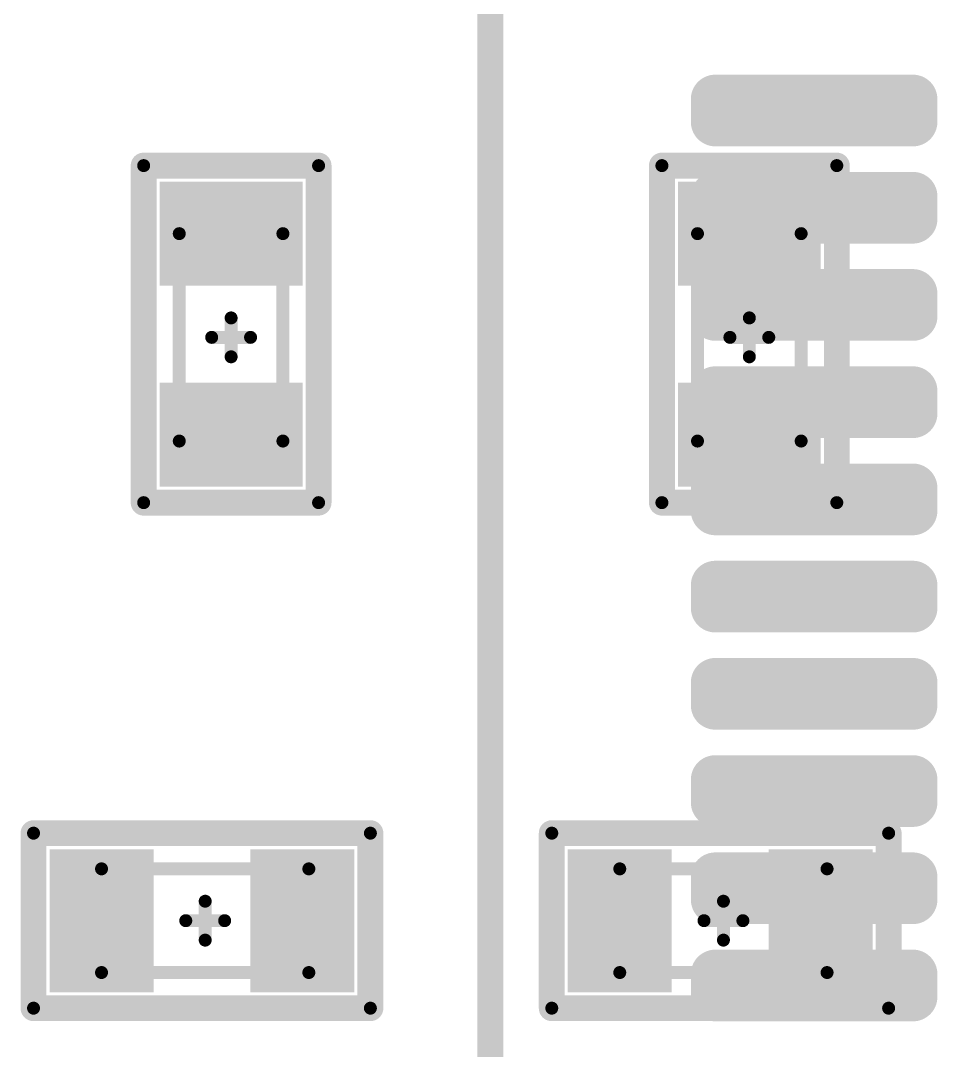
# Model space of a CAD drawing. Header units: millimetres. Extents: x 169 to 355, y 129 to 253.
# Drawn here: x 238.37 to 245.45, y 148 to 155.94 of the extents above; entities that cross this region are included whole.
import ezdxf

# ---------------------------------------------------------------- set-up
doc = ezdxf.new("R2010")
doc.units = ezdxf.units.MM
for name, color, linetype in [('BottomLayer', 5, 'Continuous'), ('BottomOverlay', 54, 'Continuous'), ('BottomPaste', 16, 'Continuous'), ('BottomSolder', 6, 'Continuous'), ('Mechanical1', 6, 'Continuous'), ('Mechanical15', 56, 'Continuous'), ('TopLayer', 1, 'Continuous'), ('TopOverlay', 2, 'Continuous'), ('TopPaste', 8, 'Continuous'), ('TopSolder', 216, 'Continuous')]:
    doc.layers.add(name, color=color, linetype=linetype)

# ---------------------------------------------------------------- blocks, each defined once
blk = doc.blocks.new('R0603_1440')
at = {"layer": 'Mechanical1', "const_width": 0.1}
for points in [[(-0.7999, 0.4002), (0.8002, 0.4002)], [(-0.7999, 0.4002), (-0.7999, -0.3998)], [(0.8002, 0.4002), (0.8002, -0.3998)], [(-0.7999, -0.3998), (0.8002, -0.3998)]]:
    blk.add_lwpolyline(points, dxfattribs=at)
at = {"layer": 'Mechanical1', "const_width": 0.05}
for points in [[(-0.8249, 0.4002, 1), (-0.7749, 0.4002, 1)], [(-0.8249, 0.4002, 1), (-0.7749, 0.4002, 1)], [(0.7752, 0.4002, 1), (0.8252, 0.4002, 1)], [(0.7752, 0.4002, 1), (0.8252, 0.4002, 1)], [(-0.8249, -0.3998, 1), (-0.7749, -0.3998, 1)], [(-0.8249, -0.3998, 1), (-0.7749, -0.3998, 1)], [(0.7752, -0.3998, 1), (0.8252, -0.3998, 1)], [(0.7752, -0.3998, 1), (0.8252, -0.3998, 1)]]:
    blk.add_lwpolyline(points, format="xyb", close=True, dxfattribs=at)
at = {"layer": 'Mechanical15', "const_width": 0.1}
for points in [[(-1.275, 0.675), (1.325, 0.675)], [(-1.275, 0.675), (-1.275, -0.675)], [(1.325, 0.675), (1.325, -0.675)], [(0, 0.15), (0, -0.15)], [(-0.15, 0), (0.15, 0)], [(-1.275, -0.675), (1.325, -0.675)]]:
    blk.add_lwpolyline(points, dxfattribs=at)
at = {"layer": 'Mechanical15', "const_width": 0.05}
for points in [[(-1.3, 0.675, 1), (-1.25, 0.675, 1)], [(-1.3, 0.675, 1), (-1.25, 0.675, 1)], [(1.3, 0.675, 1), (1.35, 0.675, 1)], [(1.3, 0.675, 1), (1.35, 0.675, 1)], [(-0.025, 0.15, 1), (0.025, 0.15, 1)], [(-0.175, 0, 1), (-0.125, 0, 1)], [(0.125, 0, 1), (0.175, 0, 1)], [(-0.025, -0.15, 1), (0.025, -0.15, 1)], [(-1.3, -0.675, 1), (-1.25, -0.675, 1)], [(-1.3, -0.675, 1), (-1.25, -0.675, 1)], [(1.3, -0.675, 1), (1.35, -0.675, 1)], [(1.3, -0.675, 1), (1.35, -0.675, 1)]]:
    blk.add_lwpolyline(points, format="xyb", close=True, dxfattribs=at)
at = {"layer": 'TopLayer'}
for points in [[(-1.05, 0.45), (-1.05, -0.45), (-0.45, 0.45), (-0.45, -0.45)], [(0.5, 0.45), (0.5, -0.45), (1.1, 0.45), (1.1, -0.45)]]:
    blk.add_solid(points, dxfattribs=at)
at = {"layer": 'TopOverlay', "const_width": 0.2}
for points in [[(-1.275, 0.675), (1.325, 0.675)], [(-1.275, 0.675), (-1.275, -0.675)], [(1.325, 0.675), (1.325, -0.675)], [(-1.275, -0.675), (1.325, -0.675)]]:
    blk.add_lwpolyline(points, dxfattribs=at)
at = {"layer": 'TopOverlay', "const_width": 0.1}
for points in [[(-1.325, 0.675, 1), (-1.225, 0.675, 1)], [(-1.325, 0.675, 1), (-1.225, 0.675, 1)], [(1.275, 0.675, 1), (1.375, 0.675, 1)], [(1.275, 0.675, 1), (1.375, 0.675, 1)], [(-1.325, -0.675, 1), (-1.225, -0.675, 1)], [(-1.325, -0.675, 1), (-1.225, -0.675, 1)], [(1.275, -0.675, 1), (1.375, -0.675, 1)], [(1.275, -0.675, 1), (1.375, -0.675, 1)]]:
    blk.add_lwpolyline(points, format="xyb", close=True, dxfattribs=at)
at = {"layer": 'TopPaste'}
for points in [[(-1.05, 0.45), (-1.05, -0.45), (-0.45, 0.45), (-0.45, -0.45)], [(0.5, 0.45), (0.5, -0.45), (1.1, 0.45), (1.1, -0.45)]]:
    blk.add_solid(points, dxfattribs=at)
at = {"layer": 'TopSolder'}
for points in [[(-1.1516, 0.5516), (-1.1516, -0.5516), (-0.3484, 0.5516), (-0.3484, -0.5516)], [(0.3984, 0.5516), (0.3984, -0.5516), (1.2016, 0.5516), (1.2016, -0.5516)]]:
    blk.add_solid(points, dxfattribs=at)
blk = doc.blocks.new('R0603_1441')
at = {"layer": 'Mechanical1', "const_width": 0.1}
for points in [[(-0.7999, 0.4002), (0.8002, 0.4002)], [(-0.7999, 0.4002), (-0.7999, -0.3998)], [(0.8002, 0.4002), (0.8002, -0.3998)], [(-0.7999, -0.3998), (0.8002, -0.3998)]]:
    blk.add_lwpolyline(points, dxfattribs=at)
at = {"layer": 'Mechanical1', "const_width": 0.05}
for points in [[(-0.8249, 0.4002, 1), (-0.7749, 0.4002, 1)], [(-0.8249, 0.4002, 1), (-0.7749, 0.4002, 1)], [(0.7752, 0.4002, 1), (0.8252, 0.4002, 1)], [(0.7752, 0.4002, 1), (0.8252, 0.4002, 1)], [(-0.8249, -0.3998, 1), (-0.7749, -0.3998, 1)], [(-0.8249, -0.3998, 1), (-0.7749, -0.3998, 1)], [(0.7752, -0.3998, 1), (0.8252, -0.3998, 1)], [(0.7752, -0.3998, 1), (0.8252, -0.3998, 1)]]:
    blk.add_lwpolyline(points, format="xyb", close=True, dxfattribs=at)
at = {"layer": 'Mechanical15', "const_width": 0.1}
for points in [[(-1.275, 0.675), (1.325, 0.675)], [(-1.275, 0.675), (-1.275, -0.675)], [(1.325, 0.675), (1.325, -0.675)], [(0, 0.15), (0, -0.15)], [(-0.15, 0), (0.15, 0)], [(-1.275, -0.675), (1.325, -0.675)]]:
    blk.add_lwpolyline(points, dxfattribs=at)
at = {"layer": 'Mechanical15', "const_width": 0.05}
for points in [[(-1.3, 0.675, 1), (-1.25, 0.675, 1)], [(-1.3, 0.675, 1), (-1.25, 0.675, 1)], [(1.3, 0.675, 1), (1.35, 0.675, 1)], [(1.3, 0.675, 1), (1.35, 0.675, 1)], [(-0.025, 0.15, 1), (0.025, 0.15, 1)], [(-0.175, 0, 1), (-0.125, 0, 1)], [(0.125, 0, 1), (0.175, 0, 1)], [(-0.025, -0.15, 1), (0.025, -0.15, 1)], [(-1.3, -0.675, 1), (-1.25, -0.675, 1)], [(-1.3, -0.675, 1), (-1.25, -0.675, 1)], [(1.3, -0.675, 1), (1.35, -0.675, 1)], [(1.3, -0.675, 1), (1.35, -0.675, 1)]]:
    blk.add_lwpolyline(points, format="xyb", close=True, dxfattribs=at)
at = {"layer": 'TopLayer'}
for points in [[(-1.05, 0.45), (-1.05, -0.45), (-0.45, 0.45), (-0.45, -0.45)], [(0.5, 0.45), (0.5, -0.45), (1.1, 0.45), (1.1, -0.45)]]:
    blk.add_solid(points, dxfattribs=at)
at = {"layer": 'TopOverlay', "const_width": 0.2}
for points in [[(-1.275, 0.675), (1.325, 0.675)], [(-1.275, 0.675), (-1.275, -0.675)], [(1.325, 0.675), (1.325, -0.675)], [(-1.275, -0.675), (1.325, -0.675)]]:
    blk.add_lwpolyline(points, dxfattribs=at)
at = {"layer": 'TopOverlay', "const_width": 0.1}
for points in [[(-1.325, 0.675, 1), (-1.225, 0.675, 1)], [(-1.325, 0.675, 1), (-1.225, 0.675, 1)], [(1.275, 0.675, 1), (1.375, 0.675, 1)], [(1.275, 0.675, 1), (1.375, 0.675, 1)], [(-1.325, -0.675, 1), (-1.225, -0.675, 1)], [(-1.325, -0.675, 1), (-1.225, -0.675, 1)], [(1.275, -0.675, 1), (1.375, -0.675, 1)], [(1.275, -0.675, 1), (1.375, -0.675, 1)]]:
    blk.add_lwpolyline(points, format="xyb", close=True, dxfattribs=at)
at = {"layer": 'TopPaste'}
for points in [[(-1.05, 0.45), (-1.05, -0.45), (-0.45, 0.45), (-0.45, -0.45)], [(0.5, 0.45), (0.5, -0.45), (1.1, 0.45), (1.1, -0.45)]]:
    blk.add_solid(points, dxfattribs=at)
at = {"layer": 'TopSolder'}
for points in [[(-1.1516, 0.5516), (-1.1516, -0.5516), (-0.3484, 0.5516), (-0.3484, -0.5516)], [(0.3984, 0.5516), (0.3984, -0.5516), (1.2016, 0.5516), (1.2016, -0.5516)]]:
    blk.add_solid(points, dxfattribs=at)
blk = doc.blocks.new('R0603_1495')
at = {"layer": 'Mechanical1', "const_width": 0.1}
for points in [[(0.8002, 0.4002), (-0.7999, 0.4002)], [(-0.7999, 0.4002), (-0.7999, -0.3998)], [(0.8002, 0.4002), (0.8002, -0.3998)], [(0.8002, -0.3998), (-0.7999, -0.3998)]]:
    blk.add_lwpolyline(points, dxfattribs=at)
at = {"layer": 'Mechanical1', "const_width": 0.05}
for points in [[(-0.8249, 0.4002, 1), (-0.7749, 0.4002, 1)], [(-0.8249, 0.4002, 1), (-0.7749, 0.4002, 1)], [(0.7752, 0.4002, 1), (0.8252, 0.4002, 1)], [(0.7752, 0.4002, 1), (0.8252, 0.4002, 1)], [(-0.8249, -0.3998, 1), (-0.7749, -0.3998, 1)], [(-0.8249, -0.3998, 1), (-0.7749, -0.3998, 1)], [(0.7752, -0.3998, 1), (0.8252, -0.3998, 1)], [(0.7752, -0.3998, 1), (0.8252, -0.3998, 1)]]:
    blk.add_lwpolyline(points, format="xyb", close=True, dxfattribs=at)
at = {"layer": 'Mechanical15', "const_width": 0.1}
for points in [[(1.325, 0.675), (-1.275, 0.675)], [(-1.275, 0.675), (-1.275, -0.675)], [(1.325, 0.675), (1.325, -0.675)], [(0, 0.15), (0, -0.15)], [(0.15, 0), (-0.15, 0)], [(1.325, -0.675), (-1.275, -0.675)]]:
    blk.add_lwpolyline(points, dxfattribs=at)
at = {"layer": 'Mechanical15', "const_width": 0.05}
for points in [[(-1.3, 0.675, 1), (-1.25, 0.675, 1)], [(-1.3, 0.675, 1), (-1.25, 0.675, 1)], [(1.3, 0.675, 1), (1.35, 0.675, 1)], [(1.3, 0.675, 1), (1.35, 0.675, 1)], [(-0.025, 0.15, 1), (0.025, 0.15, 1)], [(-0.175, 0, 1), (-0.125, 0, 1)], [(0.125, 0, 1), (0.175, 0, 1)], [(-0.025, -0.15, 1), (0.025, -0.15, 1)], [(-1.3, -0.675, 1), (-1.25, -0.675, 1)], [(-1.3, -0.675, 1), (-1.25, -0.675, 1)], [(1.3, -0.675, 1), (1.35, -0.675, 1)], [(1.3, -0.675, 1), (1.35, -0.675, 1)]]:
    blk.add_lwpolyline(points, format="xyb", close=True, dxfattribs=at)
at = {"layer": 'TopLayer'}
for points in [[(-1.05, 0.45), (-1.05, -0.45), (-0.45, 0.45), (-0.45, -0.45)], [(0.5, 0.45), (0.5, -0.45), (1.1, 0.45), (1.1, -0.45)]]:
    blk.add_solid(points, dxfattribs=at)
at = {"layer": 'TopOverlay', "const_width": 0.2}
for points in [[(1.325, 0.675), (-1.275, 0.675)], [(-1.275, 0.675), (-1.275, -0.675)], [(1.325, 0.675), (1.325, -0.675)], [(1.325, -0.675), (-1.275, -0.675)]]:
    blk.add_lwpolyline(points, dxfattribs=at)
at = {"layer": 'TopOverlay', "const_width": 0.1}
for points in [[(-1.325, 0.675, 1), (-1.225, 0.675, 1)], [(-1.325, 0.675, 1), (-1.225, 0.675, 1)], [(1.275, 0.675, 1), (1.375, 0.675, 1)], [(1.275, 0.675, 1), (1.375, 0.675, 1)], [(-1.325, -0.675, 1), (-1.225, -0.675, 1)], [(-1.325, -0.675, 1), (-1.225, -0.675, 1)], [(1.275, -0.675, 1), (1.375, -0.675, 1)], [(1.275, -0.675, 1), (1.375, -0.675, 1)]]:
    blk.add_lwpolyline(points, format="xyb", close=True, dxfattribs=at)
at = {"layer": 'TopPaste'}
for points in [[(-1.05, 0.45), (-1.05, -0.45), (-0.45, 0.45), (-0.45, -0.45)], [(0.5, 0.45), (0.5, -0.45), (1.1, 0.45), (1.1, -0.45)]]:
    blk.add_solid(points, dxfattribs=at)
at = {"layer": 'TopSolder'}
for points in [[(-1.1516, 0.5516), (-1.1516, -0.5516), (-0.3484, 0.5516), (-0.3484, -0.5516)], [(0.3984, 0.5516), (0.3984, -0.5516), (1.2016, 0.5516), (1.2016, -0.5516)]]:
    blk.add_solid(points, dxfattribs=at)
blk = doc.blocks.new('R0603_1500')
at = {"layer": 'Mechanical1', "const_width": 0.1}
for points in [[(0.8002, 0.4002), (-0.7999, 0.4002)], [(-0.7999, 0.4002), (-0.7999, -0.3998)], [(0.8002, 0.4002), (0.8002, -0.3998)], [(0.8002, -0.3998), (-0.7999, -0.3998)]]:
    blk.add_lwpolyline(points, dxfattribs=at)
at = {"layer": 'Mechanical1', "const_width": 0.05}
for points in [[(-0.8249, 0.4002, 1), (-0.7749, 0.4002, 1)], [(-0.8249, 0.4002, 1), (-0.7749, 0.4002, 1)], [(0.7752, 0.4002, 1), (0.8252, 0.4002, 1)], [(0.7752, 0.4002, 1), (0.8252, 0.4002, 1)], [(-0.8249, -0.3998, 1), (-0.7749, -0.3998, 1)], [(-0.8249, -0.3998, 1), (-0.7749, -0.3998, 1)], [(0.7752, -0.3998, 1), (0.8252, -0.3998, 1)], [(0.7752, -0.3998, 1), (0.8252, -0.3998, 1)]]:
    blk.add_lwpolyline(points, format="xyb", close=True, dxfattribs=at)
at = {"layer": 'Mechanical15', "const_width": 0.1}
for points in [[(1.325, 0.675), (-1.275, 0.675)], [(-1.275, 0.675), (-1.275, -0.675)], [(1.325, 0.675), (1.325, -0.675)], [(0, 0.15), (0, -0.15)], [(0.15, 0), (-0.15, 0)], [(1.325, -0.675), (-1.275, -0.675)]]:
    blk.add_lwpolyline(points, dxfattribs=at)
at = {"layer": 'Mechanical15', "const_width": 0.05}
for points in [[(-1.3, 0.675, 1), (-1.25, 0.675, 1)], [(-1.3, 0.675, 1), (-1.25, 0.675, 1)], [(1.3, 0.675, 1), (1.35, 0.675, 1)], [(1.3, 0.675, 1), (1.35, 0.675, 1)], [(-0.025, 0.15, 1), (0.025, 0.15, 1)], [(-0.175, 0, 1), (-0.125, 0, 1)], [(0.125, 0, 1), (0.175, 0, 1)], [(-0.025, -0.15, 1), (0.025, -0.15, 1)], [(-1.3, -0.675, 1), (-1.25, -0.675, 1)], [(-1.3, -0.675, 1), (-1.25, -0.675, 1)], [(1.3, -0.675, 1), (1.35, -0.675, 1)], [(1.3, -0.675, 1), (1.35, -0.675, 1)]]:
    blk.add_lwpolyline(points, format="xyb", close=True, dxfattribs=at)
at = {"layer": 'TopLayer'}
for points in [[(-1.05, 0.45), (-1.05, -0.45), (-0.45, 0.45), (-0.45, -0.45)], [(0.5, 0.45), (0.5, -0.45), (1.1, 0.45), (1.1, -0.45)]]:
    blk.add_solid(points, dxfattribs=at)
at = {"layer": 'TopOverlay', "const_width": 0.2}
for points in [[(1.325, 0.675), (-1.275, 0.675)], [(-1.275, 0.675), (-1.275, -0.675)], [(1.325, 0.675), (1.325, -0.675)], [(1.325, -0.675), (-1.275, -0.675)]]:
    blk.add_lwpolyline(points, dxfattribs=at)
at = {"layer": 'TopOverlay', "const_width": 0.1}
for points in [[(-1.325, 0.675, 1), (-1.225, 0.675, 1)], [(-1.325, 0.675, 1), (-1.225, 0.675, 1)], [(1.275, 0.675, 1), (1.375, 0.675, 1)], [(1.275, 0.675, 1), (1.375, 0.675, 1)], [(-1.325, -0.675, 1), (-1.225, -0.675, 1)], [(-1.325, -0.675, 1), (-1.225, -0.675, 1)], [(1.275, -0.675, 1), (1.375, -0.675, 1)], [(1.275, -0.675, 1), (1.375, -0.675, 1)]]:
    blk.add_lwpolyline(points, format="xyb", close=True, dxfattribs=at)
at = {"layer": 'TopPaste'}
for points in [[(-1.05, 0.45), (-1.05, -0.45), (-0.45, 0.45), (-0.45, -0.45)], [(0.5, 0.45), (0.5, -0.45), (1.1, 0.45), (1.1, -0.45)]]:
    blk.add_solid(points, dxfattribs=at)
at = {"layer": 'TopSolder'}
for points in [[(-1.1516, 0.5516), (-1.1516, -0.5516), (-0.3484, 0.5516), (-0.3484, -0.5516)], [(0.3984, 0.5516), (0.3984, -0.5516), (1.2016, 0.5516), (1.2016, -0.5516)]]:
    blk.add_solid(points, dxfattribs=at)

msp = doc.modelspace()

# ---------------------------------------------------------------- linework, layer by layer
at = {"layer": 'BottomLayer', "const_width": 0.0875}
for points in [[(243.6938, 155.3375, 1), (243.7812, 155.3375, 1)], [(245.2188, 155.3375, 1), (245.3063, 155.3375, 1)], [(243.6938, 155.1625, 1), (243.7812, 155.1625, 1)], [(245.2188, 155.1625, 1), (245.3063, 155.1625, 1)], [(243.6938, 154.5875, 1), (243.7812, 154.5875, 1)], [(245.2188, 154.5875, 1), (245.3063, 154.5875, 1)], [(243.6938, 154.4125, 1), (243.7812, 154.4125, 1)], [(245.2188, 154.4125, 1), (245.3063, 154.4125, 1)], [(243.6938, 153.8375, 1), (243.7812, 153.8375, 1)], [(245.2188, 153.8375, 1), (245.3063, 153.8375, 1)], [(243.6938, 153.6625, 1), (243.7812, 153.6625, 1)], [(245.2188, 153.6625, 1), (245.3063, 153.6625, 1)], [(243.6938, 153.0875, 1), (243.7812, 153.0875, 1)], [(245.2188, 153.0875, 1), (245.3063, 153.0875, 1)], [(243.6938, 152.9125, 1), (243.7812, 152.9125, 1)], [(245.2188, 152.9125, 1), (245.3063, 152.9125, 1)], [(243.6938, 152.3375, 1), (243.7812, 152.3375, 1)], [(245.2188, 152.3375, 1), (245.3063, 152.3375, 1)], [(243.6938, 152.1625, 1), (243.7812, 152.1625, 1)], [(245.2188, 152.1625, 1), (245.3063, 152.1625, 1)], [(243.6938, 151.5875, 1), (243.7812, 151.5875, 1)], [(245.2188, 151.5875, 1), (245.3063, 151.5875, 1)], [(243.6938, 151.4125, 1), (243.7812, 151.4125, 1)], [(245.2188, 151.4125, 1), (245.3063, 151.4125, 1)], [(243.6938, 150.8375, 1), (243.7812, 150.8375, 1)], [(245.2188, 150.8375, 1), (245.3063, 150.8375, 1)], [(243.6938, 150.6625, 1), (243.7812, 150.6625, 1)], [(245.2188, 150.6625, 1), (245.3063, 150.6625, 1)], [(243.6938, 150.0875, 1), (243.7812, 150.0875, 1)], [(245.2188, 150.0875, 1), (245.3063, 150.0875, 1)], [(243.6938, 149.9125, 1), (243.7812, 149.9125, 1)], [(245.2188, 149.9125, 1), (245.3063, 149.9125, 1)], [(243.6938, 149.3375, 1), (243.7812, 149.3375, 1)], [(245.2188, 149.3375, 1), (245.3063, 149.3375, 1)], [(243.6938, 149.1625, 1), (243.7812, 149.1625, 1)], [(245.2188, 149.1625, 1), (245.3063, 149.1625, 1)], [(243.6938, 148.5875, 1), (243.7812, 148.5875, 1)], [(245.2188, 148.5875, 1), (245.3063, 148.5875, 1)], [(243.6938, 148.4125, 1), (243.7812, 148.4125, 1)], [(245.2188, 148.4125, 1), (245.3063, 148.4125, 1)]]:
    msp.add_lwpolyline(points, format="xyb", close=True, dxfattribs=at)
at = {"layer": 'BottomLayer'}
for points in [[(243.7375, 155.075), (245.2625, 155.075), (243.7375, 155.425), (245.2625, 155.425)], [(243.65, 155.1625), (245.35, 155.1625), (243.65, 155.3375), (245.35, 155.3375)], [(243.7375, 154.325), (245.2625, 154.325), (243.7375, 154.675), (245.2625, 154.675)], [(243.65, 154.4125), (245.35, 154.4125), (243.65, 154.5875), (245.35, 154.5875)], [(243.7375, 153.575), (245.2625, 153.575), (243.7375, 153.925), (245.2625, 153.925)], [(243.65, 153.6625), (245.35, 153.6625), (243.65, 153.8375), (245.35, 153.8375)], [(243.7375, 152.825), (245.2625, 152.825), (243.7375, 153.175), (245.2625, 153.175)], [(243.65, 152.9125), (245.35, 152.9125), (243.65, 153.0875), (245.35, 153.0875)], [(243.7375, 152.075), (245.2625, 152.075), (243.7375, 152.425), (245.2625, 152.425)], [(243.65, 152.1625), (245.35, 152.1625), (243.65, 152.3375), (245.35, 152.3375)], [(243.7375, 151.325), (245.2625, 151.325), (243.7375, 151.675), (245.2625, 151.675)], [(243.65, 151.4125), (245.35, 151.4125), (243.65, 151.5875), (245.35, 151.5875)], [(243.7375, 150.575), (245.2625, 150.575), (243.7375, 150.925), (245.2625, 150.925)], [(243.65, 150.6625), (245.35, 150.6625), (243.65, 150.8375), (245.35, 150.8375)], [(243.7375, 149.825), (245.2625, 149.825), (243.7375, 150.175), (245.2625, 150.175)], [(243.65, 149.9125), (245.35, 149.9125), (243.65, 150.0875), (245.35, 150.0875)], [(243.7375, 149.075), (245.2625, 149.075), (243.7375, 149.425), (245.2625, 149.425)], [(243.65, 149.1625), (245.35, 149.1625), (243.65, 149.3375), (245.35, 149.3375)], [(243.7375, 148.325), (245.2625, 148.325), (243.7375, 148.675), (245.2625, 148.675)], [(243.65, 148.4125), (245.35, 148.4125), (243.65, 148.5875), (245.35, 148.5875)]]:
    msp.add_solid(points, dxfattribs=at)
at = {"layer": 'BottomOverlay', "const_width": 0.2}
msp.add_lwpolyline([(242, 137), (242, 165)], dxfattribs=at)
at = {"layer": 'BottomPaste', "const_width": 0.0875}
for points in [[(243.6938, 155.3375, 1), (243.7812, 155.3375, 1)], [(245.2188, 155.3375, 1), (245.3063, 155.3375, 1)], [(243.6938, 155.1625, 1), (243.7812, 155.1625, 1)], [(245.2188, 155.1625, 1), (245.3063, 155.1625, 1)], [(243.6938, 154.5875, 1), (243.7812, 154.5875, 1)], [(245.2188, 154.5875, 1), (245.3063, 154.5875, 1)], [(243.6938, 154.4125, 1), (243.7812, 154.4125, 1)], [(245.2188, 154.4125, 1), (245.3063, 154.4125, 1)], [(243.6938, 153.8375, 1), (243.7812, 153.8375, 1)], [(245.2188, 153.8375, 1), (245.3063, 153.8375, 1)], [(243.6938, 153.6625, 1), (243.7812, 153.6625, 1)], [(245.2188, 153.6625, 1), (245.3063, 153.6625, 1)], [(243.6938, 153.0875, 1), (243.7812, 153.0875, 1)], [(245.2188, 153.0875, 1), (245.3063, 153.0875, 1)], [(243.6938, 152.9125, 1), (243.7812, 152.9125, 1)], [(245.2188, 152.9125, 1), (245.3063, 152.9125, 1)], [(243.6938, 152.3375, 1), (243.7812, 152.3375, 1)], [(245.2188, 152.3375, 1), (245.3063, 152.3375, 1)], [(243.6938, 152.1625, 1), (243.7812, 152.1625, 1)], [(245.2188, 152.1625, 1), (245.3063, 152.1625, 1)], [(243.6938, 151.5875, 1), (243.7812, 151.5875, 1)], [(245.2188, 151.5875, 1), (245.3063, 151.5875, 1)], [(243.6938, 151.4125, 1), (243.7812, 151.4125, 1)], [(245.2188, 151.4125, 1), (245.3063, 151.4125, 1)], [(243.6938, 150.8375, 1), (243.7812, 150.8375, 1)], [(245.2188, 150.8375, 1), (245.3063, 150.8375, 1)], [(243.6938, 150.6625, 1), (243.7812, 150.6625, 1)], [(245.2188, 150.6625, 1), (245.3063, 150.6625, 1)], [(243.6938, 150.0875, 1), (243.7812, 150.0875, 1)], [(245.2188, 150.0875, 1), (245.3063, 150.0875, 1)], [(243.6938, 149.9125, 1), (243.7812, 149.9125, 1)], [(245.2188, 149.9125, 1), (245.3063, 149.9125, 1)], [(243.6938, 149.3375, 1), (243.7812, 149.3375, 1)], [(245.2188, 149.3375, 1), (245.3063, 149.3375, 1)], [(243.6938, 149.1625, 1), (243.7812, 149.1625, 1)], [(245.2188, 149.1625, 1), (245.3063, 149.1625, 1)], [(243.6938, 148.5875, 1), (243.7812, 148.5875, 1)], [(245.2188, 148.5875, 1), (245.3063, 148.5875, 1)], [(243.6938, 148.4125, 1), (243.7812, 148.4125, 1)], [(245.2188, 148.4125, 1), (245.3063, 148.4125, 1)]]:
    msp.add_lwpolyline(points, format="xyb", close=True, dxfattribs=at)
at = {"layer": 'BottomPaste'}
for points in [[(243.7375, 155.075), (245.2625, 155.075), (243.7375, 155.425), (245.2625, 155.425)], [(243.65, 155.1625), (245.35, 155.1625), (243.65, 155.3375), (245.35, 155.3375)], [(243.7375, 154.325), (245.2625, 154.325), (243.7375, 154.675), (245.2625, 154.675)], [(243.65, 154.4125), (245.35, 154.4125), (243.65, 154.5875), (245.35, 154.5875)], [(243.7375, 153.575), (245.2625, 153.575), (243.7375, 153.925), (245.2625, 153.925)], [(243.65, 153.6625), (245.35, 153.6625), (243.65, 153.8375), (245.35, 153.8375)], [(243.7375, 152.825), (245.2625, 152.825), (243.7375, 153.175), (245.2625, 153.175)], [(243.65, 152.9125), (245.35, 152.9125), (243.65, 153.0875), (245.35, 153.0875)], [(243.7375, 152.075), (245.2625, 152.075), (243.7375, 152.425), (245.2625, 152.425)], [(243.65, 152.1625), (245.35, 152.1625), (243.65, 152.3375), (245.35, 152.3375)], [(243.7375, 151.325), (245.2625, 151.325), (243.7375, 151.675), (245.2625, 151.675)], [(243.65, 151.4125), (245.35, 151.4125), (243.65, 151.5875), (245.35, 151.5875)], [(243.7375, 150.575), (245.2625, 150.575), (243.7375, 150.925), (245.2625, 150.925)], [(243.65, 150.6625), (245.35, 150.6625), (243.65, 150.8375), (245.35, 150.8375)], [(243.7375, 149.825), (245.2625, 149.825), (243.7375, 150.175), (245.2625, 150.175)], [(243.65, 149.9125), (245.35, 149.9125), (243.65, 150.0875), (245.35, 150.0875)], [(243.7375, 149.075), (245.2625, 149.075), (243.7375, 149.425), (245.2625, 149.425)], [(243.65, 149.1625), (245.35, 149.1625), (243.65, 149.3375), (245.35, 149.3375)], [(243.7375, 148.325), (245.2625, 148.325), (243.7375, 148.675), (245.2625, 148.675)], [(243.65, 148.4125), (245.35, 148.4125), (243.65, 148.5875), (245.35, 148.5875)]]:
    msp.add_solid(points, dxfattribs=at)
at = {"layer": 'BottomSolder', "const_width": 0.1891}
for points in [[(243.643, 155.3375, 1), (243.832, 155.3375, 1)], [(245.168, 155.3375, 1), (245.3571, 155.3375, 1)], [(243.643, 155.1625, 1), (243.832, 155.1625, 1)], [(245.168, 155.1625, 1), (245.3571, 155.1625, 1)], [(243.643, 154.5875, 1), (243.832, 154.5875, 1)], [(245.168, 154.5875, 1), (245.3571, 154.5875, 1)], [(243.643, 154.4125, 1), (243.832, 154.4125, 1)], [(245.168, 154.4125, 1), (245.3571, 154.4125, 1)], [(243.643, 153.8375, 1), (243.832, 153.8375, 1)], [(245.168, 153.8375, 1), (245.3571, 153.8375, 1)], [(243.643, 153.6625, 1), (243.832, 153.6625, 1)], [(245.168, 153.6625, 1), (245.3571, 153.6625, 1)], [(243.643, 153.0875, 1), (243.832, 153.0875, 1)], [(245.168, 153.0875, 1), (245.3571, 153.0875, 1)], [(243.643, 152.9125, 1), (243.832, 152.9125, 1)], [(245.168, 152.9125, 1), (245.3571, 152.9125, 1)], [(243.643, 152.3375, 1), (243.832, 152.3375, 1)], [(245.168, 152.3375, 1), (245.3571, 152.3375, 1)], [(243.643, 152.1625, 1), (243.832, 152.1625, 1)], [(245.168, 152.1625, 1), (245.3571, 152.1625, 1)], [(243.643, 151.5875, 1), (243.832, 151.5875, 1)], [(245.168, 151.5875, 1), (245.3571, 151.5875, 1)], [(243.643, 151.4125, 1), (243.832, 151.4125, 1)], [(245.168, 151.4125, 1), (245.3571, 151.4125, 1)], [(243.643, 150.8375, 1), (243.832, 150.8375, 1)], [(245.168, 150.8375, 1), (245.3571, 150.8375, 1)], [(243.643, 150.6625, 1), (243.832, 150.6625, 1)], [(245.168, 150.6625, 1), (245.3571, 150.6625, 1)], [(243.643, 150.0875, 1), (243.832, 150.0875, 1)], [(245.168, 150.0875, 1), (245.3571, 150.0875, 1)], [(243.643, 149.9125, 1), (243.832, 149.9125, 1)], [(245.168, 149.9125, 1), (245.3571, 149.9125, 1)], [(243.643, 149.3375, 1), (243.832, 149.3375, 1)], [(245.168, 149.3375, 1), (245.3571, 149.3375, 1)], [(243.643, 149.1625, 1), (243.832, 149.1625, 1)], [(245.168, 149.1625, 1), (245.3571, 149.1625, 1)], [(243.643, 148.5875, 1), (243.832, 148.5875, 1)], [(245.168, 148.5875, 1), (245.3571, 148.5875, 1)], [(243.643, 148.4125, 1), (243.832, 148.4125, 1)], [(245.168, 148.4125, 1), (245.3571, 148.4125, 1)]]:
    msp.add_lwpolyline(points, format="xyb", close=True, dxfattribs=at)
at = {"layer": 'BottomSolder'}
for points in [[(243.7375, 154.9734), (245.2625, 154.9734), (243.7375, 155.5266), (245.2625, 155.5266)], [(243.5484, 155.1625), (245.4516, 155.1625), (243.5484, 155.3375), (245.4516, 155.3375)], [(243.7375, 154.2234), (245.2625, 154.2234), (243.7375, 154.7766), (245.2625, 154.7766)], [(243.5484, 154.4125), (245.4516, 154.4125), (243.5484, 154.5875), (245.4516, 154.5875)], [(243.7375, 153.4734), (245.2625, 153.4734), (243.7375, 154.0266), (245.2625, 154.0266)], [(243.5484, 153.6625), (245.4516, 153.6625), (243.5484, 153.8375), (245.4516, 153.8375)], [(243.7375, 152.7234), (245.2625, 152.7234), (243.7375, 153.2766), (245.2625, 153.2766)], [(243.5484, 152.9125), (245.4516, 152.9125), (243.5484, 153.0875), (245.4516, 153.0875)], [(243.7375, 151.9734), (245.2625, 151.9734), (243.7375, 152.5266), (245.2625, 152.5266)], [(243.5484, 152.1625), (245.4516, 152.1625), (243.5484, 152.3375), (245.4516, 152.3375)], [(243.7375, 151.2234), (245.2625, 151.2234), (243.7375, 151.7766), (245.2625, 151.7766)], [(243.5484, 151.4125), (245.4516, 151.4125), (243.5484, 151.5875), (245.4516, 151.5875)], [(243.7375, 150.4734), (245.2625, 150.4734), (243.7375, 151.0266), (245.2625, 151.0266)], [(243.5484, 150.6625), (245.4516, 150.6625), (243.5484, 150.8375), (245.4516, 150.8375)], [(243.7375, 149.7234), (245.2625, 149.7234), (243.7375, 150.2766), (245.2625, 150.2766)], [(243.5484, 149.9125), (245.4516, 149.9125), (243.5484, 150.0875), (245.4516, 150.0875)], [(243.7375, 148.9734), (245.2625, 148.9734), (243.7375, 149.5266), (245.2625, 149.5266)], [(243.5484, 149.1625), (245.4516, 149.1625), (243.5484, 149.3375), (245.4516, 149.3375)], [(243.7375, 148.2234), (245.2625, 148.2234), (243.7375, 148.7766), (245.2625, 148.7766)], [(243.5484, 148.4125), (245.4516, 148.4125), (243.5484, 148.5875), (245.4516, 148.5875)]]:
    msp.add_solid(points, dxfattribs=at)

# ---------------------------------------------------------------- block references
for name, p, rotation in [('R0603_1441', (240, 153.5), 90), ('R0603_1440', (244, 153.5), 90), ('R0603_1500', (239.8, 149), 180), ('R0603_1495', (243.8, 149), 180)]:
    msp.add_blockref(name, p, dxfattribs=dict(rotation=rotation))

doc.saveas('drawing.dxf')
